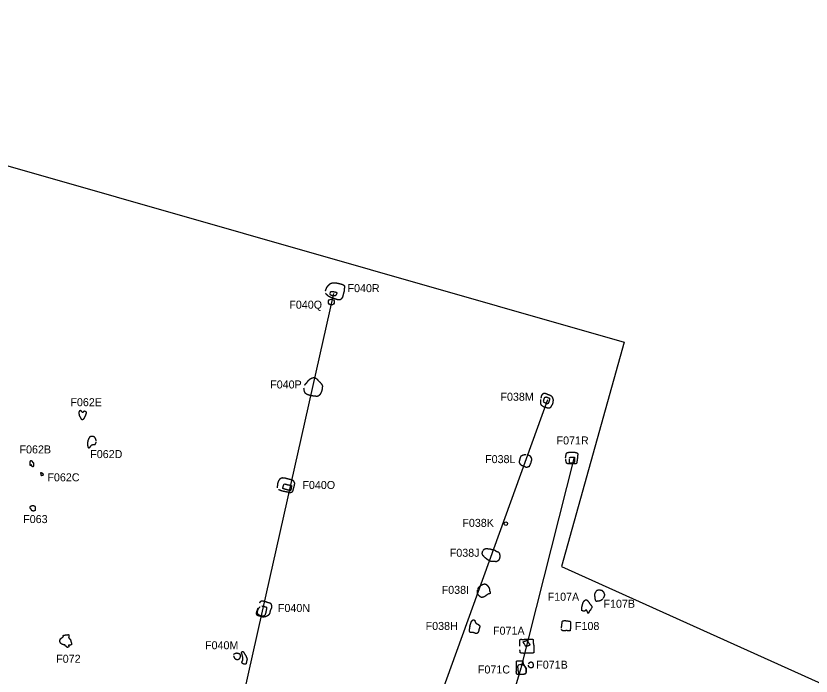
# Model space of a CAD drawing. Extents: x -56 to 221, y -167 to 6.
# Drawn here: x 15.3 to 94.7, y -59.7 to 6.2 of the extents above; entities that cross this region are included whole.
import ezdxf

# ---------------------------------------------------------------- set-up
doc = ezdxf.new("R2010")
doc.units = 0
for name, color, linetype in [('Feature Numbers', 7, 'Continuous'), ('Fenceline 38', 7, 'Continuous'), ('Fenceline 40', 7, 'Continuous'), ('Fenceline 71', 7, 'Continuous'), ('Limits of Excavation', 7, 'Continuous'), ('Posthole', 7, 'Continuous'), ('Tree Hole', 7, 'Continuous')]:
    doc.layers.add(name, color=color, linetype=linetype)

msp = doc.modelspace()

# ---------------------------------------------------------------- linework, layer by layer
at = {"layer": 'Fenceline 38'}
msp.add_line((68.393, -32.124), (46.315, -93.205), dxfattribs=at)
msp.add_circle((64.223, -44.506), 0.174, dxfattribs=at)
for points in [[(67.748, -31.98), (67.773, -31.875), (67.785, -31.802), (67.809, -31.723), (67.831, -31.68), (67.853, -31.638), (67.878, -31.59), (67.927, -31.538), (67.969, -31.496), (68.006, -31.477), (68.101, -31.46), (68.175, -31.482), (68.264, -31.521), (68.37, -31.571), (68.451, -31.607), (68.51, -31.627), (68.59, -31.644), (68.643, -31.669), (68.69, -31.702), (68.74, -31.732), (68.778, -31.766), (68.816, -31.818), (68.853, -31.865), (68.88, -31.929), (68.905, -31.999), (68.918, -32.053), (68.934, -32.093), (68.946, -32.151), (68.943, -32.207), (68.927, -32.304), (68.919, -32.375), (68.916, -32.416), (68.899, -32.503), (68.864, -32.599), (68.808, -32.685), (68.761, -32.757), (68.748, -32.801), (68.718, -32.86), (68.669, -32.915), (68.622, -32.951), (68.56, -32.986), (68.506, -32.989), (68.423, -32.978), (68.359, -32.954), (68.27, -32.934), (68.221, -32.916), (68.147, -32.894), (68.111, -32.881), (68.025, -32.856), (67.976, -32.827), (67.898, -32.779), (67.836, -32.732), (67.786, -32.674), (67.75, -32.623), (67.727, -32.556), (67.71, -32.495), (67.706, -32.408), (67.711, -32.323), (67.726, -32.247), (67.73, -32.168), (67.732, -32.122)], [(67.991, -32.268), (68.027, -32.15), (68.067, -32.01), (68.111, -31.915), (68.151, -31.868), (68.27, -31.85), (68.312, -31.868), (68.352, -31.883), (68.451, -31.919), (68.512, -31.943), (68.573, -31.968), (68.599, -32.008), (68.603, -32.034), (68.596, -32.074), (68.561, -32.193), (68.552, -32.259), (68.458, -32.503), (68.423, -32.528), (68.402, -32.535), (68.372, -32.535), (68.338, -32.523), (68.294, -32.515), (68.156, -32.452), (68.112, -32.431), (68.068, -32.404), (68.002, -32.349)], [(66.342, -37.602), (66.395, -37.62), (66.464, -37.645), (66.503, -37.659), (66.543, -37.675), (66.613, -37.714), (66.645, -37.733), (66.682, -37.783), (66.697, -37.827), (66.704, -37.867), (66.726, -37.885), (66.736, -37.913), (66.757, -37.956), (66.779, -38.016), (66.793, -38.068), (66.792, -38.11), (66.795, -38.139), (66.77, -38.208), (66.754, -38.264), (66.735, -38.317), (66.727, -38.378), (66.717, -38.415), (66.716, -38.432), (66.694, -38.488), (66.675, -38.513), (66.663, -38.527), (66.629, -38.618), (66.6, -38.67), (66.582, -38.72), (66.557, -38.787), (66.547, -38.821), (66.529, -38.837), (66.496, -38.845), (66.472, -38.838), (66.416, -38.859), (66.369, -38.885), (66.307, -38.886), (66.24, -38.886), (66.186, -38.875), (66.121, -38.837), (66.052, -38.799), (66.001, -38.772), (65.92, -38.747), (65.857, -38.728), (65.814, -38.702), (65.774, -38.689), (65.736, -38.646), (65.706, -38.608), (65.667, -38.559), (65.639, -38.491), (65.599, -38.411), (65.583, -38.361), (65.566, -38.34), (65.605, -38.22), (65.637, -38.132), (65.643, -38.052), (65.664, -37.994), (65.695, -37.905), (65.728, -37.814), (65.756, -37.763), (65.781, -37.728), (65.81, -37.711), (65.909, -37.661), (65.957, -37.637), (66.002, -37.628), (66.068, -37.613), (66.122, -37.593), (66.238, -37.584)], [(61.965, -47.165), (62.028, -47.09), (62.106, -47.036), (62.18, -47.011), (62.242, -46.992), (62.318, -46.993), (62.405, -47.008), (62.487, -47.012), (62.562, -47.024), (62.662, -47.036), (62.747, -47.062), (62.819, -47.082), (62.894, -47.103), (62.964, -47.114), (63.044, -47.124), (63.108, -47.145), (63.156, -47.179), (63.204, -47.213), (63.257, -47.263), (63.291, -47.286), (63.349, -47.301), (63.393, -47.309), (63.449, -47.326), (63.49, -47.352), (63.524, -47.402), (63.556, -47.456), (63.587, -47.526), (63.599, -47.566), (63.617, -47.672), (63.616, -47.746), (63.612, -47.803), (63.609, -47.856), (63.604, -47.909), (63.593, -47.956), (63.578, -48.017), (63.559, -48.059), (63.523, -48.122), (63.501, -48.156), (63.44, -48.225), (63.402, -48.254), (63.363, -48.275), (63.321, -48.299), (63.266, -48.31), (63.211, -48.314), (63.153, -48.299), (63.121, -48.288), (63.083, -48.281), (63.043, -48.289), (62.981, -48.294), (62.92, -48.296), (62.853, -48.294), (62.82, -48.295), (62.775, -48.297), (62.744, -48.287), (62.672, -48.263), (62.631, -48.248), (62.552, -48.203), (62.497, -48.173), (62.401, -48.105), (62.331, -48.051), (62.258, -47.993), (62.208, -47.962), (62.115, -47.883), (62.034, -47.8), (61.963, -47.71), (61.919, -47.644), (61.884, -47.573), (61.868, -47.498), (61.866, -47.449), (61.877, -47.411), (61.881, -47.372), (61.909, -47.291), (61.928, -47.229)], [(61.449, -51.023), (61.475, -50.961), (61.501, -50.912), (61.536, -50.853), (61.571, -50.806), (61.645, -50.743), (61.726, -50.678), (61.816, -50.622), (61.89, -50.584), (61.947, -50.567), (62.034, -50.543), (62.125, -50.529), (62.159, -50.539), (62.246, -50.568), (62.277, -50.594), (62.335, -50.643), (62.399, -50.709), (62.428, -50.736), (62.453, -50.772), (62.468, -50.797), (62.513, -50.861), (62.532, -50.91), (62.554, -50.954), (62.563, -50.991), (62.576, -51.037), (62.589, -51.09), (62.596, -51.146), (62.608, -51.198), (62.606, -51.243), (62.611, -51.279), (62.628, -51.299), (62.65, -51.351), (62.659, -51.394), (62.665, -51.44), (62.661, -51.469), (62.635, -51.504), (62.59, -51.521), (62.561, -51.525), (62.529, -51.514), (62.503, -51.535), (62.477, -51.55), (62.43, -51.562), (62.374, -51.605), (62.312, -51.646), (62.256, -51.684), (62.187, -51.734), (62.11, -51.799), (62.068, -51.816), (61.983, -51.845), (61.925, -51.861), (61.846, -51.875), (61.8, -51.876), (61.731, -51.862), (61.655, -51.802), (61.577, -51.739), (61.509, -51.668), (61.459, -51.602), (61.431, -51.551), (61.399, -51.444), (61.387, -51.345), (61.388, -51.272), (61.4, -51.176), (61.425, -51.089)], [(60.641, -54.739), (60.653, -54.671), (60.68, -54.597), (60.709, -54.516), (60.728, -54.455), (60.757, -54.374), (60.784, -54.3), (60.802, -54.251), (60.87, -54.181), (60.908, -54.147), (60.981, -54.118), (61.048, -54.129), (61.126, -54.157), (61.123, -54.209), (61.146, -54.298), (61.171, -54.356), (61.208, -54.415), (61.239, -54.462), (61.263, -54.477), (61.353, -54.516), (61.453, -54.553), (61.507, -54.602), (61.574, -54.668), (61.61, -54.721), (61.627, -54.746), (61.618, -54.815), (61.603, -54.891), (61.564, -54.971), (61.551, -55.008), (61.538, -55.062), (61.53, -55.127), (61.516, -55.22), (61.487, -55.29), (61.429, -55.396), (61.382, -55.454), (61.307, -55.491), (61.253, -55.488), (61.186, -55.483), (61.152, -55.461), (61.108, -55.439), (61.039, -55.413), (60.929, -55.367), (60.881, -55.382), (60.773, -55.395), (60.7, -55.391), (60.65, -55.366), (60.613, -55.307), (60.574, -55.235), (60.585, -55.16), (60.598, -55.054), (60.628, -54.952), (60.638, -54.845), (60.648, -54.764)]]:
    msp.add_open_spline(points, degree=2, dxfattribs=at)
at = {"layer": 'Fenceline 40'}
msp.add_lwpolyline([(46.99, -21.53), (39.869, -53.243), (35.5, -72.739), (27.879, -104.396)], dxfattribs=at)
msp.add_circle((46.788, -22.371), 0.29, dxfattribs=at)
for points in [[(46.21, -21.26), (46.268, -21.066), (46.336, -20.932), (46.41, -20.805), (46.539, -20.653), (46.679, -20.535), (46.792, -20.479), (46.889, -20.464), (47.166, -20.434), (47.328, -20.465), (47.59, -20.525), (47.85, -20.592), (47.998, -20.657), (48.09, -20.747), (48.113, -20.866), (48.074, -21.032), (48.085, -21.204), (48.036, -21.362), (48.003, -21.505), (47.958, -21.67), (47.926, -21.781), (47.898, -21.906), (47.834, -21.992), (47.742, -22.09), (47.712, -22.139), (47.487, -22.163), (47.27, -22.1), (46.932, -21.991), (46.804, -21.948), (46.653, -21.87), (46.546, -21.814), (46.327, -21.65), (46.219, -21.494)], [(46.675, -21.53), (46.702, -21.411), (46.734, -21.299), (46.9, -21.313), (47.04, -21.332), (47.195, -21.368), (47.308, -21.394), (47.341, -21.496), (47.266, -21.629), (47.246, -21.687), (47.162, -21.755), (47.045, -21.772), (46.878, -21.734), (46.651, -21.631)], [(44.153, -30.662), (44.175, -30.567), (44.287, -30.486), (44.374, -30.381), (44.419, -30.322), (44.503, -30.204), (44.582, -30.134), (44.662, -30.059), (44.802, -29.966), (44.929, -29.933), (45.065, -29.914), (45.215, -29.967), (45.365, -30.052), (45.437, -30.175), (45.544, -30.281), (45.719, -30.447), (45.809, -30.574), (45.886, -30.674), (45.895, -30.826), (45.87, -31.04), (45.843, -31.159), (45.809, -31.308), (45.71, -31.517), (45.622, -31.653), (45.482, -31.771), (45.324, -31.804), (45.186, -31.778), (44.993, -31.771), (44.868, -31.742), (44.677, -31.704), (44.51, -31.666), (44.315, -31.589), (44.169, -31.462), (44.083, -31.26), (44.053, -30.984)], [(41.398, -40.937), (41.426, -40.787), (41.429, -40.613), (41.454, -40.505), (41.487, -40.363), (41.529, -40.234), (41.627, -40.107), (41.715, -39.97), (41.859, -39.911), (42.033, -39.921), (42.225, -39.951), (42.402, -40.01), (42.646, -40.066), (42.848, -40.113), (42.956, -40.188), (43.026, -40.292), (43.11, -40.443), (43.087, -40.625), (43.037, -40.815), (42.981, -41.002), (42.957, -41.109), (42.923, -41.227), (42.876, -41.348), (42.809, -41.395), (42.668, -41.433), (42.504, -41.387), (42.307, -41.342), (41.972, -41.28), (41.721, -41.204), (41.513, -41.115)], [(42.109, -40.538), (42.182, -40.547), (42.277, -40.571), (42.354, -40.59), (42.39, -40.608), (42.43, -40.626), (42.485, -40.626), (42.522, -40.623), (42.58, -40.636), (42.671, -40.666), (42.76, -40.684), (42.815, -40.706), (42.818, -40.736), (42.812, -40.788), (42.809, -40.834), (42.781, -40.898), (42.778, -40.953), (42.766, -41.005), (42.754, -41.079), (42.717, -41.158), (42.717, -41.207), (42.69, -41.222), (42.644, -41.201), (42.613, -41.201), (42.522, -41.179), (42.454, -41.158), (42.378, -41.137), (42.317, -41.118), (42.283, -41.094), (42.231, -41.091), (42.176, -41.079), (42.131, -41.069), (42.094, -41.054), (42.03, -41.036), (41.993, -41.027), (41.953, -41.008), (41.953, -40.966), (41.959, -40.901), (41.981, -40.831), (41.981, -40.794), (42.011, -40.746), (42.017, -40.697), (42.027, -40.636), (42.076, -40.553)], [(39.637, -52.42), (39.723, -52.264), (39.82, -52.199), (39.93, -52.212), (40.053, -52.247), (40.166, -52.273), (40.408, -52.366), (40.539, -52.396), (40.664, -52.425), (40.745, -52.507), (40.783, -52.616), (40.823, -52.769), (40.806, -52.897), (40.779, -53.01), (40.727, -53.073), (40.691, -53.177), (40.641, -53.391), (40.616, -53.498), (40.547, -53.608), (40.451, -53.698), (40.357, -53.752), (40.274, -53.789), (40.132, -53.832), (39.986, -53.842), (39.876, -53.829), (39.713, -53.773), (39.529, -53.73), (39.382, -53.69), (39.35, -53.607), (39.312, -53.529), (39.329, -53.345), (39.383, -53.195), (39.48, -52.935)], [(39.837, -52.723), (40.026, -52.773), (40.18, -52.809), (40.323, -52.842), (40.318, -52.972), (40.28, -53.164), (40.248, -53.332), (40.207, -53.479), (40.161, -53.625), (40.083, -53.72), (39.972, -53.763), (39.837, -53.751), (39.638, -53.692), (39.515, -53.601), (39.414, -53.522), (39.407, -53.388), (39.432, -53.225), (39.488, -53.037), (39.565, -52.923), (39.672, -52.81)], [(37.014, -57.699), (37.06, -57.854), (37.108, -57.947), (37.196, -58.024), (37.282, -58.062), (37.39, -58.081), (37.519, -58.067), (37.655, -57.966), (37.714, -57.792), (37.714, -57.629), (37.648, -57.532), (37.541, -57.508), (37.441, -57.478), (37.34, -57.455), (37.157, -57.488), (37.009, -57.585)], [(37.905, -57.723), (37.856, -57.555), (37.823, -57.429), (37.839, -57.332), (37.89, -57.275), (37.956, -57.284), (38.038, -57.365), (38.136, -57.538), (38.244, -57.72), (38.309, -57.848), (38.337, -57.942), (38.373, -58.032), (38.345, -58.151), (38.322, -58.252), (38.296, -58.365), (38.278, -58.442), (38.259, -58.526), (38.15, -58.563), (38.043, -58.539), (37.943, -58.509), (37.855, -58.401), (37.853, -58.301), (37.926, -58.204), (37.95, -58.097), (37.963, -57.987), (37.929, -57.81), (37.863, -57.607)]]:
    msp.add_open_spline(points, degree=2, dxfattribs=at)
at = {"layer": 'Fenceline 71'}
msp.add_lwpolyline([(71.067, -37.884), (65.73, -58.954), (49.143, -115.143)], dxfattribs=at)
for points in [[(70.189, -37.95), (70.206, -37.878), (70.222, -37.817), (70.232, -37.694), (70.246, -37.621), (70.251, -37.563), (70.275, -37.498), (70.31, -37.444), (70.337, -37.416), (70.416, -37.397), (70.511, -37.377), (70.594, -37.367), (70.685, -37.363), (70.764, -37.356), (70.875, -37.356), (70.942, -37.363), (71.028, -37.365), (71.157, -37.389), (71.266, -37.418), (71.342, -37.446), (71.383, -37.481), (71.409, -37.532), (71.409, -37.625), (71.383, -37.776), (71.374, -37.87), (71.374, -37.952), (71.362, -38.016), (71.354, -38.108), (71.352, -38.175), (71.321, -38.276), (71.323, -38.347), (71.303, -38.439), (71.278, -38.495), (71.213, -38.54), (71.104, -38.548), (70.936, -38.535), (70.863, -38.535), (70.77, -38.548), (70.685, -38.546), (70.599, -38.542), (70.513, -38.542), (70.449, -38.535), (70.334, -38.501), (70.312, -38.486), (70.283, -38.435), (70.253, -38.306), (70.224, -38.206), (70.197, -38.056)], [(70.59, -37.966), (70.601, -37.919), (70.631, -37.889), (70.713, -37.864), (70.797, -37.864), (70.902, -37.87), (70.959, -37.872), (71.061, -37.872), (71.08, -37.893), (71.1, -38.032), (71.1, -38.186), (71.096, -38.259), (71.073, -38.362), (71.037, -38.427), (70.912, -38.478), (70.846, -38.484), (70.768, -38.456), (70.619, -38.456), (70.597, -38.425), (70.588, -38.28), (70.594, -38.079)], [(65.615, -56.743), (65.621, -56.405), (65.624, -56.199), (65.624, -56.142), (65.655, -56.086), (65.709, -56.051), (65.828, -56.064), (65.896, -56.083), (65.959, -56.067), (66.066, -56.067), (66.178, -56.058), (66.319, -56.048), (66.432, -56.058), (66.62, -56.064), (66.761, -56.064), (66.861, -56.048), (66.939, -56.073), (66.964, -56.123), (66.964, -56.252), (66.964, -56.352), (66.967, -56.462), (66.989, -56.584), (67.011, -56.681), (67.011, -56.775), (67.011, -56.934), (67.011, -57.038), (67.017, -57.21), (67.024, -57.291), (67.024, -57.382), (66.974, -57.436), (66.852, -57.445), (66.714, -57.439), (66.601, -57.442), (66.344, -57.451), (66.2, -57.448), (66.103, -57.464), (66.003, -57.467), (65.909, -57.454), (65.79, -57.442), (65.712, -57.429), (65.665, -57.401), (65.637, -57.357), (65.643, -57.191), (65.63, -57.11)], [(66.087, -56.546), (66.056, -56.49), (65.994, -56.421), (65.968, -56.352), (65.953, -56.314), (66.037, -56.271), (66.119, -56.242), (66.238, -56.202), (66.31, -56.186), (66.338, -56.192), (66.429, -56.286), (66.513, -56.44), (66.554, -56.496), (66.62, -56.599), (66.629, -56.643), (66.576, -56.659), (66.444, -56.722), (66.376, -56.74), (66.329, -56.756), (66.263, -56.772), (66.219, -56.778), (66.2, -56.737), (66.103, -56.593)], [(65.599, -58.212), (65.727, -58.212), (65.849, -58.212), (65.912, -58.215), (65.928, -58.297), (65.937, -58.413), (65.956, -58.516), (66.025, -58.625), (66.094, -58.735), (66.156, -58.81), (66.241, -58.926), (66.26, -59.014), (66.263, -59.167), (66.263, -59.277), (66.232, -59.433), (66.169, -59.515), (66.106, -59.555), (65.925, -59.584), (65.84, -59.593), (65.684, -59.593), (65.574, -59.593), (65.489, -59.587), (65.402, -59.587), (65.323, -59.543), (65.283, -59.477), (65.27, -59.343), (65.27, -59.249), (65.302, -59.161), (65.289, -59.073), (65.295, -58.923), (65.276, -58.754), (65.276, -58.575), (65.276, -58.472), (65.276, -58.384), (65.276, -58.303), (65.302, -58.247), (65.358, -58.203), (65.452, -58.203), (65.662, -58.203)], [(65.572, -58.57), (65.726, -58.558), (65.856, -58.574), (66.007, -58.628), (66.119, -58.798), (66.2, -58.935), (66.235, -59.051), (66.235, -59.211), (66.235, -59.317), (66.211, -59.453), (66.153, -59.521), (66.081, -59.552), (65.953, -59.574), (65.831, -59.59), (65.718, -59.593), (65.624, -59.593), (65.583, -59.568), (65.546, -59.518), (65.514, -59.443), (65.514, -59.38), (65.467, -59.208), (65.474, -59.126), (65.452, -58.995), (65.439, -58.923), (65.427, -58.763), (65.452, -58.688), (65.521, -58.597), (65.528, -58.591)], [(66.505, -58.528), (66.572, -58.407), (66.656, -58.339), (66.744, -58.316), (66.833, -58.347), (66.924, -58.443), (66.962, -58.67), (66.925, -58.854), (66.776, -58.941), (66.617, -58.891), (66.507, -58.783), (66.472, -58.643)]]:
    msp.add_open_spline(points, degree=2, dxfattribs=at)
at = {"layer": 'Limits of Excavation'}
msp.add_lwpolyline([(-56.191, -97.161), (-37.969, 6.212), (76.054, -26.373), (69.801, -48.796), (131.21, -76.447), (130.819, -102.828), (192.765, -119.047), (185.095, -158.325), (26.762, -122.369), (28.227, -114.455), (-56.191, -97.161)], dxfattribs=at)
at = {"layer": 'Posthole'}
for points in [[(16.937, -42.692), (16.979, -42.7), (17.015, -42.703), (17.046, -42.713), (17.099, -42.727), (17.141, -42.753), (17.174, -42.79), (17.183, -42.834), (17.186, -42.893), (17.186, -42.947), (17.188, -42.992), (17.194, -43.041), (17.194, -43.074), (17.196, -43.107), (17.199, -43.145), (17.196, -43.173), (17.177, -43.2), (17.139, -43.226), (17.086, -43.242), (17.046, -43.25), (17.015, -43.253), (16.98, -43.251), (16.931, -43.242), (16.891, -43.226), (16.862, -43.196), (16.847, -43.17), (16.835, -43.141), (16.825, -43.105), (16.794, -43.079), (16.762, -43.044), (16.723, -43.003), (16.705, -42.934), (16.698, -42.878), (16.718, -42.807), (16.752, -42.764), (16.794, -42.735), (16.875, -42.702), (16.917, -42.697)], [(69.796, -54.942), (69.796, -54.828), (69.806, -54.742), (69.816, -54.696), (69.829, -54.569), (69.842, -54.423), (69.862, -54.295), (69.911, -54.198), (70.253, -54.2), (70.281, -54.209), (70.676, -54.262), (70.67, -54.409), (70.68, -54.528), (70.69, -54.738), (70.672, -55.01), (70.65, -55.154), (70.626, -55.235), (70.524, -55.22), (70.467, -55.213), (70.412, -55.207), (70.334, -55.195), (70.249, -55.198), (70.16, -55.204), (70.076, -55.211), (69.998, -55.216), (69.908, -55.211), (69.853, -55.192), (69.788, -55.091)]]:
    msp.add_open_spline(points, degree=2, dxfattribs=at)
at = {"layer": 'Tree Hole'}
for points in [[(22.12, -33.248), (22.188, -33.26), (22.232, -33.278), (22.28, -33.368), (22.287, -33.465), (22.26, -33.58), (22.195, -33.724), (22.137, -33.869), (22.068, -33.984), (22.031, -34.056), (21.969, -34.105), (21.915, -34.147), (21.877, -34.135), (21.822, -34.062), (21.778, -33.96), (21.747, -33.905), (21.696, -33.839), (21.645, -33.749), (21.614, -33.61), (21.597, -33.471), (21.604, -33.344), (21.655, -33.242), (21.699, -33.181), (21.733, -33.181), (21.774, -33.242), (21.826, -33.314), (21.911, -33.362), (21.966, -33.374), (22.041, -33.308), (22.086, -33.254)], [(23.304, -36.256), (23.263, -36.079), (23.19, -35.929), (23.117, -35.861), (23.024, -35.806), (22.926, -35.806), (22.786, -35.806), (22.703, -35.82), (22.62, -35.888), (22.521, -36.065), (22.449, -36.27), (22.428, -36.542), (22.449, -36.815), (22.526, -36.951), (22.609, -36.924), (22.703, -36.856), (22.796, -36.679), (22.915, -36.61), (23.029, -36.61), (23.18, -36.61), (23.268, -36.461), (23.289, -36.365)], [(16.766, -38.205), (16.842, -38.214), (16.882, -38.257), (16.932, -38.361), (16.972, -38.413), (16.992, -38.396), (17.025, -38.456), (17.025, -38.569), (17.028, -38.707), (17.002, -38.819), (16.932, -38.837), (16.869, -38.75), (16.819, -38.646), (16.792, -38.638), (16.759, -38.69), (16.719, -38.716), (16.689, -38.69), (16.682, -38.543), (16.689, -38.387), (16.722, -38.257), (16.762, -38.197)], [(18.04, -39.613), (18.014, -39.565), (17.97, -39.528), (17.919, -39.494), (17.86, -39.471), (17.82, -39.451), (17.769, -39.431), (17.732, -39.431), (17.732, -39.46), (17.754, -39.494), (17.758, -39.531), (17.761, -39.562), (17.765, -39.616), (17.765, -39.661), (17.802, -39.684), (17.868, -39.684), (17.97, -39.661), (18.033, -39.636)], [(73.966, -51.949), (74.013, -51.899), (74.046, -51.842), (74.075, -51.773), (74.099, -51.696), (74.106, -51.611), (74.103, -51.578), (74.082, -51.536), (74.056, -51.45), (74.009, -51.356), (73.964, -51.305), (73.902, -51.259), (73.835, -51.198), (73.761, -51.178), (73.709, -51.182), (73.631, -51.158), (73.579, -51.158), (73.512, -51.156), (73.455, -51.147), (73.401, -51.176), (73.308, -51.184), (73.054, -51.571), (73.082, -51.703), (73.101, -51.806), (73.108, -51.892), (73.12, -52.002), (73.165, -52.173), (73.215, -52.228), (73.287, -52.244), (73.339, -52.235), (73.381, -52.23), (73.431, -52.237), (73.562, -52.208), (73.652, -52.182), (73.747, -52.134), (73.797, -52.112), (73.907, -52.024)], [(71.828, -53.225), (71.828, -53.106), (71.826, -52.932), (71.826, -52.857), (71.85, -52.766), (71.879, -52.643), (71.905, -52.507), (71.964, -52.353), (72.046, -52.23), (72.119, -52.158), (72.192, -52.127), (72.25, -52.117), (72.357, -52.136), (72.708, -52.637), (72.741, -52.665), (72.818, -52.778), (72.838, -52.87), (72.806, -52.917), (72.728, -53.052), (72.677, -53.131), (72.659, -53.169), (72.58, -53.213), (72.549, -53.272), (72.518, -53.373), (72.496, -53.442), (72.459, -53.477), (72.433, -53.455), (72.398, -53.367), (72.374, -53.291), (72.341, -53.225), (72.307, -53.162), (72.256, -53.147), (72.182, -53.159), (72.123, -53.213), (72.091, -53.263), (72.011, -53.269), (71.905, -53.232), (71.852, -53.225)], [(20.239, -55.631), (20.313, -55.624), (20.39, -55.616), (20.439, -55.616), (20.461, -55.597), (20.529, -55.597), (20.557, -55.631), (20.573, -55.677), (20.57, -55.753), (20.551, -55.804), (20.54, -55.858), (20.551, -55.907), (20.57, -55.948), (20.584, -55.975), (20.631, -56.012), (20.674, -56.041), (20.718, -56.09), (20.737, -56.144), (20.762, -56.244), (20.792, -56.339), (20.814, -56.417), (20.825, -56.488), (20.83, -56.571), (20.806, -56.615), (20.778, -56.634), (20.693, -56.639), (20.611, -56.634), (20.557, -56.634), (20.526, -56.654), (20.535, -56.698), (20.557, -56.739), (20.557, -56.79), (20.532, -56.832), (20.483, -56.859), (20.422, -56.871), (20.39, -56.861), (20.357, -56.829), (20.338, -56.793), (20.305, -56.764), (20.266, -56.749), (20.203, -56.729), (20.195, -56.693), (20.195, -56.659), (20.182, -56.629), (20.143, -56.622), (20.075, -56.612), (19.987, -56.593), (19.902, -56.563), (19.856, -56.539), (19.776, -56.483), (19.73, -56.429), (19.683, -56.332), (19.667, -56.249), (19.667, -56.185), (19.692, -56.114), (19.697, -56.073), (19.686, -56.053), (19.689, -56.036), (19.705, -56.019), (19.73, -56.022), (19.744, -56.024), (19.771, -55.992), (19.815, -55.948), (19.872, -55.904), (19.932, -55.853), (19.984, -55.802), (20.026, -55.775), (20.045, -55.753), (20.015, -55.738), (20.001, -55.719), (20.001, -55.692), (20.02, -55.663), (20.075, -55.648), (20.165, -55.641), (20.217, -55.631)]]:
    msp.add_open_spline(points, degree=2, dxfattribs=at)

# ---------------------------------------------------------------- texts
at = {"layer": 'Feature Numbers'}
for s, p in [('F040R', (48.406, -21.385)), ('F040Q', (42.59, -23.034)), ('F040P', (40.679, -31.003)), ('F038M', (63.687, -32.233)), ('F062E', (20.718, -32.777)), ('F071R', (69.291, -36.598)), ('F062B', (15.634, -37.494)), ('F062D', (22.698, -37.959)), ('F038L', (62.151, -38.463)), ('F062C', (18.42, -40.281)), ('F040O', (43.897, -41.046)), ('F063', (16, -44.453)), ('F038K', (59.879, -44.831)), ('F038J', (58.622, -47.818)), ('F038I', (57.811, -51.523)), ('F107A', (68.399, -52.211)), ('F107B', (73.98, -52.912)), ('F040N', (41.45, -53.335)), ('F038H', (56.209, -55.127)), ('F071A', (62.946, -55.603)), ('F108', (71.129, -55.131)), ('F040M', (34.17, -57.056)), ('F072', (19.298, -58.405)), ('F071C', (61.433, -59.478)), ('F071B', (67.262, -58.997))]:
    msp.add_text(s, height=0.8, dxfattribs=at).set_placement(p)

doc.saveas('drawing.dxf')
